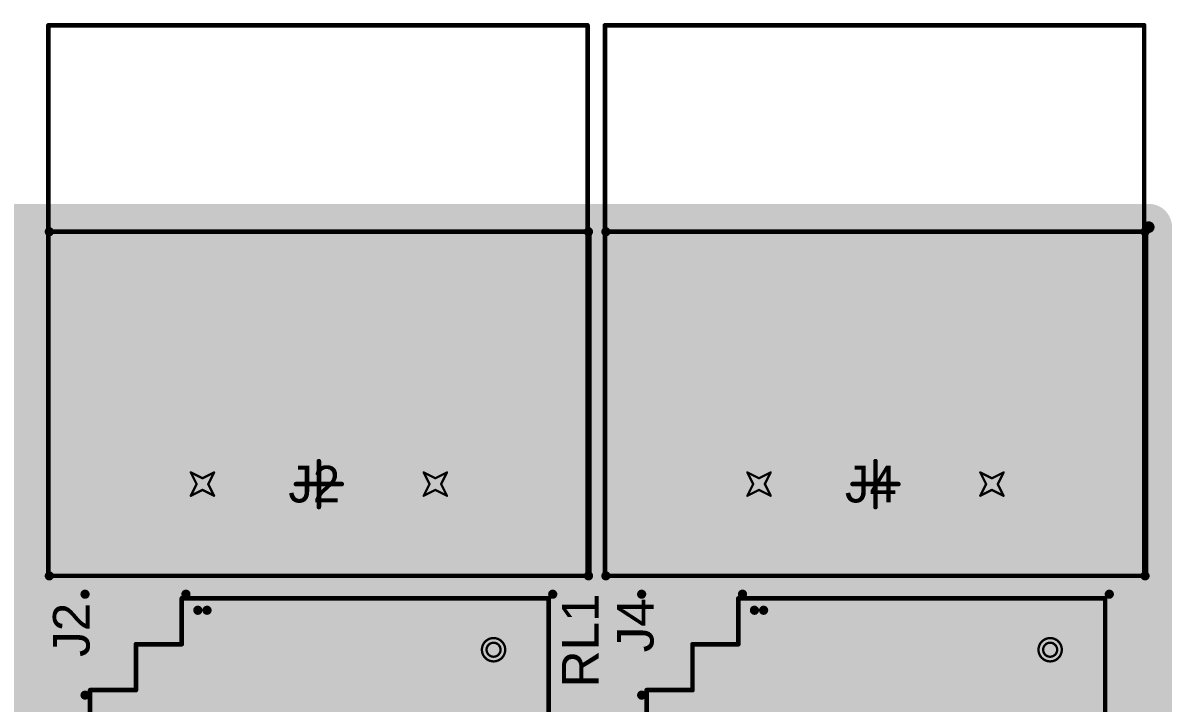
# Model space of a CAD drawing. Header units: millimetres. Extents: x -0.2 to 11.1, y -5.4 to 4.7.
# Drawn here: x 1.73 to 2.717, y 3.198 to 3.781 of the extents above; entities that cross this region are included whole.
import ezdxf

# ---------------------------------------------------------------- set-up
doc = ezdxf.new("R2010")
doc.units = ezdxf.units.MM
doc.header["$MEASUREMENT"] = 0
for name, color, linetype in [('BottomLayer', 5, 'Continuous'), ('BottomSolder', 6, 'Continuous'), ('DrillDrawing', 1, 'Continuous'), ('InternalPlane1', 76, 'Continuous'), ('InternalPlane2', 16, 'Continuous'), ('KeepOutLayer', 6, 'Continuous'), ('Mechanical1', 6, 'Continuous'), ('Mechanical13', 56, 'Continuous'), ('Mechanical3', 76, 'Continuous'), ('Mechanical5', 56, 'Continuous'), ('MultiLayer', 9, 'Continuous'), ('PadHoleLayer', 156, 'Continuous'), ('TopLayer', 1, 'Continuous'), ('TopOverlay', 2, 'Continuous'), ('TopSolder', 216, 'Continuous')]:
    doc.layers.add(name, color=color, linetype=linetype)
doc.styles.add('Arial', font='arial.ttf', dxfattribs={"height": 0.2})

# ---------------------------------------------------------------- blocks, each defined once
blk = doc.blocks.new('ALQ112_17')
at = {"layer": 'BottomLayer'}
h = blk.add_hatch(color=5, dxfattribs=at)
edge = h.paths.add_edge_path()
edge.add_arc((-0.35, 0.15), 0.04134, 0, 360)
h = blk.add_hatch(color=5, dxfattribs=at)
edge = h.paths.add_edge_path()
edge.add_arc((0.25, 0.15), 0.04134, 0, 360)
h = blk.add_hatch(color=5, dxfattribs=at)
edge = h.paths.add_edge_path()
edge.add_arc((-0.35, -0.15), 0.04134, 0, 360)
h = blk.add_hatch(color=5, dxfattribs=at)
edge = h.paths.add_edge_path()
edge.add_arc((0.05, -0.15), 0.04134, 0, 360)
h = blk.add_hatch(color=5, dxfattribs=at)
edge = h.paths.add_edge_path()
edge.add_arc((0.35, -0.15), 0.04134, 0, 360)
at = {"layer": 'BottomSolder'}
h = blk.add_hatch(color=6, dxfattribs=at)
edge = h.paths.add_edge_path()
edge.add_arc((-0.35, 0.15), 0.04331, 0, 360)
h = blk.add_hatch(color=6, dxfattribs=at)
edge = h.paths.add_edge_path()
edge.add_arc((0.25, 0.15), 0.04331, 0, 360)
h = blk.add_hatch(color=6, dxfattribs=at)
edge = h.paths.add_edge_path()
edge.add_arc((-0.35, -0.15), 0.04331, 0, 360)
h = blk.add_hatch(color=6, dxfattribs=at)
edge = h.paths.add_edge_path()
edge.add_arc((0.05, -0.15), 0.04331, 0, 360)
h = blk.add_hatch(color=6, dxfattribs=at)
edge = h.paths.add_edge_path()
edge.add_arc((0.35, -0.15), 0.04331, 0, 360)
at = {"layer": 'InternalPlane1'}
h = blk.add_hatch(color=76, dxfattribs=at)
edge = h.paths.add_edge_path()
edge.add_arc((-0.35, 0.15), 0.05559, 0, 360)
h = blk.add_hatch(color=76, dxfattribs=at)
edge = h.paths.add_edge_path()
edge.add_arc((0.25, 0.15), 0.05559, 0, 360)
h = blk.add_hatch(color=76, dxfattribs=at)
edge = h.paths.add_edge_path()
edge.add_arc((-0.35, -0.15), 0.05559, 0, 360)
h = blk.add_hatch(color=76, dxfattribs=at)
edge = h.paths.add_edge_path()
edge.add_arc((0.05, -0.15), 0.05559, 0, 360)
h = blk.add_hatch(color=76, dxfattribs=at)
edge = h.paths.add_edge_path()
edge.add_arc((0.35, -0.15), 0.05559, 0, 360)
at = {"layer": 'InternalPlane2'}
h = blk.add_hatch(color=16, dxfattribs=at)
edge = h.paths.add_edge_path()
edge.add_arc((-0.35, 0.15), 0.05559, 0, 360)
h = blk.add_hatch(color=16, dxfattribs=at)
edge = h.paths.add_edge_path()
edge.add_arc((0.25, 0.15), 0.05559, 0, 360)
h = blk.add_hatch(color=16, dxfattribs=at)
edge = h.paths.add_edge_path()
edge.add_arc((0.05, -0.15), 0.05559, 0, 360)
h = blk.add_hatch(color=16, dxfattribs=at)
edge = h.paths.add_edge_path()
edge.add_arc((0.35, -0.15), 0.05559, 0, 360)
at = {"layer": 'MultiLayer'}
h = blk.add_hatch(color=9, dxfattribs=at)
edge = h.paths.add_edge_path()
edge.add_arc((-0.35, 0.15), 0.04134, 0, 360)
h = blk.add_hatch(color=9, dxfattribs=at)
edge = h.paths.add_edge_path()
edge.add_arc((0.25, 0.15), 0.04134, 0, 360)
h = blk.add_hatch(color=9, dxfattribs=at)
edge = h.paths.add_edge_path()
edge.add_arc((-0.35, -0.15), 0.04134, 0, 360)
h = blk.add_hatch(color=9, dxfattribs=at)
edge = h.paths.add_edge_path()
edge.add_arc((0.05, -0.15), 0.04134, 0, 360)
h = blk.add_hatch(color=9, dxfattribs=at)
edge = h.paths.add_edge_path()
edge.add_arc((0.35, -0.15), 0.04134, 0, 360)
at = {"layer": 'PadHoleLayer'}
h = blk.add_hatch(color=156, dxfattribs=at)
edge = h.paths.add_edge_path()
edge.add_arc((-0.35, 0.15), 0.02559, 0, 360)
h = blk.add_hatch(color=156, dxfattribs=at)
edge = h.paths.add_edge_path()
edge.add_arc((0.25, 0.15), 0.02559, 0, 360)
h = blk.add_hatch(color=156, dxfattribs=at)
edge = h.paths.add_edge_path()
edge.add_arc((-0.35, -0.15), 0.02559, 0, 360)
h = blk.add_hatch(color=156, dxfattribs=at)
edge = h.paths.add_edge_path()
edge.add_arc((0.05, -0.15), 0.02559, 0, 360)
h = blk.add_hatch(color=156, dxfattribs=at)
edge = h.paths.add_edge_path()
edge.add_arc((0.35, -0.15), 0.02559, 0, 360)
at = {"layer": 'TopLayer'}
h = blk.add_hatch(color=1, dxfattribs=at)
edge = h.paths.add_edge_path()
edge.add_arc((-0.35, 0.15), 0.04134, 0, 360)
h = blk.add_hatch(color=1, dxfattribs=at)
edge = h.paths.add_edge_path()
edge.add_arc((0.25, 0.15), 0.04134, 0, 360)
h = blk.add_hatch(color=1, dxfattribs=at)
edge = h.paths.add_edge_path()
edge.add_arc((-0.35, -0.15), 0.04134, 0, 360)
h = blk.add_hatch(color=1, dxfattribs=at)
edge = h.paths.add_edge_path()
edge.add_arc((0.05, -0.15), 0.04134, 0, 360)
h = blk.add_hatch(color=1, dxfattribs=at)
edge = h.paths.add_edge_path()
edge.add_arc((0.35, -0.15), 0.04134, 0, 360)
at = {"layer": 'TopSolder'}
h = blk.add_hatch(color=216, dxfattribs=at)
edge = h.paths.add_edge_path()
edge.add_arc((-0.35, 0.15), 0.04331, 0, 360)
h = blk.add_hatch(color=216, dxfattribs=at)
edge = h.paths.add_edge_path()
edge.add_arc((0.25, 0.15), 0.04331, 0, 360)
h = blk.add_hatch(color=216, dxfattribs=at)
edge = h.paths.add_edge_path()
edge.add_arc((-0.35, -0.15), 0.04331, 0, 360)
h = blk.add_hatch(color=216, dxfattribs=at)
edge = h.paths.add_edge_path()
edge.add_arc((0.05, -0.15), 0.04331, 0, 360)
h = blk.add_hatch(color=216, dxfattribs=at)
edge = h.paths.add_edge_path()
edge.add_arc((0.35, -0.15), 0.04331, 0, 360)
at = {"layer": 'InternalPlane2', "const_width": 0.01}
for points in [[(-0.3721, -0.11013, -0.258618), (-0.3279, -0.11013)], [(-0.38987, -0.1721, -0.258618), (-0.38987, -0.1279)], [(-0.31013, -0.1279, -0.258618), (-0.31013, -0.1721)], [(-0.3279, -0.18987, -0.258618), (-0.3721, -0.18987)]]:
    blk.add_lwpolyline(points, format="xyb", dxfattribs=at)
at = {"layer": 'InternalPlane2', "const_width": 0.005}
for points in [[(-0.3746, -0.11013, 1), (-0.3696, -0.11013, 1)], [(-0.3304, -0.11013, 1), (-0.3254, -0.11013, 1)], [(-0.39237, -0.1279, 1), (-0.38737, -0.1279, 1)], [(-0.31263, -0.1279, 1), (-0.30763, -0.1279, 1)], [(-0.39237, -0.1721, 1), (-0.38737, -0.1721, 1)], [(-0.31263, -0.1721, 1), (-0.30763, -0.1721, 1)], [(-0.3746, -0.18987, 1), (-0.3696, -0.18987, 1)], [(-0.3304, -0.18987, 1), (-0.3254, -0.18987, 1)]]:
    blk.add_lwpolyline(points, format="xyb", close=True, dxfattribs=at)
at = {"layer": 'Mechanical1', "const_width": 0.00394}
for points in [[(-0.39331, 0.19646), (-0.39331, -0.19724)], [(-0.39331, 0.19646), (0.31535, 0.19646)], [(0.31535, 0.19646), (0.31535, 0.15709)], [(0.31535, 0.15709), (0.35472, 0.15709)], [(0.35472, 0.15709), (0.35472, 0.11772)], [(0.35472, 0.11772), (0.39409, 0.11772)], [(0.39409, 0.11772), (0.39409, -0.19724)], [(-0.39331, -0.19724), (0.39409, -0.19724)]]:
    blk.add_lwpolyline(points, dxfattribs=at)
at = {"layer": 'Mechanical1', "const_width": 0.00197}
for points in [[(-0.39429, 0.19646, 1), (-0.39232, 0.19646, 1)], [(-0.39429, 0.19646, 1), (-0.39232, 0.19646, 1)], [(0.31437, 0.19646, 1), (0.31634, 0.19646, 1)], [(0.31437, 0.19646, 1), (0.31634, 0.19646, 1)], [(0.31437, 0.15709, 1), (0.31634, 0.15709, 1)], [(0.31437, 0.15709, 1), (0.31634, 0.15709, 1)], [(0.35374, 0.15709, 1), (0.35571, 0.15709, 1)], [(0.35374, 0.15709, 1), (0.35571, 0.15709, 1)], [(0.35374, 0.11772, 1), (0.35571, 0.11772, 1)], [(0.35374, 0.11772, 1), (0.35571, 0.11772, 1)], [(0.39311, 0.11772, 1), (0.39508, 0.11772, 1)], [(0.39311, 0.11772, 1), (0.39508, 0.11772, 1)], [(-0.39429, -0.19724, 1), (-0.39232, -0.19724, 1)], [(-0.39429, -0.19724, 1), (-0.39232, -0.19724, 1)], [(0.39311, -0.19724, 1), (0.39508, -0.19724, 1)], [(0.39311, -0.19724, 1), (0.39508, -0.19724, 1)]]:
    blk.add_lwpolyline(points, format="xyb", close=True, dxfattribs=at)
at = {"layer": 'Mechanical3', "const_width": 0.00787}
for points in [[(-0.39764, 0.20079), (0.39764, 0.20079)], [(-0.39764, 0.20079), (-0.39764, -0.20079)], [(0.39764, 0.20079), (0.39764, -0.20079)], [(0, 0.01969), (0, -0.01969)], [(-0.01969, 0), (0.01969, 0)], [(-0.39764, -0.20079), (-0.28346, -0.20079)], [(-0.28346, -0.20079), (0.39764, -0.20079)]]:
    blk.add_lwpolyline(points, dxfattribs=at)
at = {"layer": 'Mechanical3', "const_width": 0.00394}
for points in [[(-0.39961, 0.20079, 1), (-0.39567, 0.20079, 1)], [(-0.39961, 0.20079, 1), (-0.39567, 0.20079, 1)], [(0.39567, 0.20079, 1), (0.39961, 0.20079, 1)], [(0.39567, 0.20079, 1), (0.39961, 0.20079, 1)], [(-0.00197, 0.01969, 1), (0.00197, 0.01969, 1)], [(-0.02165, 0, 1), (-0.01772, 0, 1)], [(0.01772, 0, 1), (0.02165, 0, 1)], [(-0.00197, -0.01969, 1), (0.00197, -0.01969, 1)], [(-0.39961, -0.20079, 1), (-0.39567, -0.20079, 1)], [(-0.39961, -0.20079, 1), (-0.39567, -0.20079, 1)], [(-0.28543, -0.20079, 1), (-0.2815, -0.20079, 1)], [(-0.28543, -0.20079, 1), (-0.2815, -0.20079, 1)], [(0.39567, -0.20079, 1), (0.39961, -0.20079, 1)], [(0.39567, -0.20079, 1), (0.39961, -0.20079, 1)]]:
    blk.add_lwpolyline(points, format="xyb", close=True, dxfattribs=at)
at = {"layer": 'Mechanical5', "const_width": 0.00787}
for points in [[(-0.39764, 0.20079), (0.39764, 0.20079)], [(-0.39764, 0.20079), (-0.39764, -0.20079)], [(0.39764, 0.20079), (0.39764, -0.20079)], [(-0.39764, -0.20079), (-0.28346, -0.20079)], [(-0.28346, -0.20079), (0.39764, -0.20079)]]:
    blk.add_lwpolyline(points, dxfattribs=at)
at = {"layer": 'Mechanical5', "const_width": 0.00394}
for points in [[(-0.39961, 0.20079, 1), (-0.39567, 0.20079, 1)], [(-0.39961, 0.20079, 1), (-0.39567, 0.20079, 1)], [(0.39567, 0.20079, 1), (0.39961, 0.20079, 1)], [(0.39567, 0.20079, 1), (0.39961, 0.20079, 1)], [(-0.39961, -0.20079, 1), (-0.39567, -0.20079, 1)], [(-0.39961, -0.20079, 1), (-0.39567, -0.20079, 1)], [(-0.28543, -0.20079, 1), (-0.2815, -0.20079, 1)], [(-0.28543, -0.20079, 1), (-0.2815, -0.20079, 1)], [(0.39567, -0.20079, 1), (0.39961, -0.20079, 1)], [(0.39567, -0.20079, 1), (0.39961, -0.20079, 1)]]:
    blk.add_lwpolyline(points, format="xyb", close=True, dxfattribs=at)
at = {"layer": 'TopOverlay', "const_width": 0.00787}
for points in [[(-0.39764, 0.20079), (0.31102, 0.20079)], [(-0.39764, 0.20079), (-0.39764, -0.20079)], [(0.31102, 0.20079), (0.39764, 0.11417)], [(0.39764, 0.11417), (0.39764, -0.20079)], [(-0.39764, -0.20079), (-0.28346, -0.20079)], [(-0.28346, -0.20079), (0.39764, -0.20079)]]:
    blk.add_lwpolyline(points, dxfattribs=at)
at = {"layer": 'TopOverlay', "const_width": 0.00394}
for points in [[(-0.39961, 0.20079, 1), (-0.39567, 0.20079, 1)], [(-0.39961, 0.20079, 1), (-0.39567, 0.20079, 1)], [(0.30906, 0.20079, 1), (0.31299, 0.20079, 1)], [(0.30906, 0.20079, 1), (0.31299, 0.20079, 1)], [(0.39567, 0.11417, 1), (0.39961, 0.11417, 1)], [(0.39567, 0.11417, 1), (0.39961, 0.11417, 1)], [(-0.39961, -0.20079, 1), (-0.39567, -0.20079, 1)], [(-0.39961, -0.20079, 1), (-0.39567, -0.20079, 1)], [(-0.28543, -0.20079, 1), (-0.2815, -0.20079, 1)], [(-0.28543, -0.20079, 1), (-0.2815, -0.20079, 1)], [(0.39567, -0.20079, 1), (0.39961, -0.20079, 1)], [(0.39567, -0.20079, 1), (0.39961, -0.20079, 1)]]:
    blk.add_lwpolyline(points, format="xyb", close=True, dxfattribs=at)
at = {"layer": 'Mechanical5'}
blk.add_text('RL2', height=0.06, dxfattribs=at).set_placement((-0.07997, -0.02999))
blk = doc.blocks.new('ALQ112_18')
at = {"layer": 'BottomLayer'}
h = blk.add_hatch(color=5, dxfattribs=at)
edge = h.paths.add_edge_path()
edge.add_arc((-0.35, 0.15), 0.04134, 0, 360)
h = blk.add_hatch(color=5, dxfattribs=at)
edge = h.paths.add_edge_path()
edge.add_arc((0.25, 0.15), 0.04134, 0, 360)
h = blk.add_hatch(color=5, dxfattribs=at)
edge = h.paths.add_edge_path()
edge.add_arc((-0.35, -0.15), 0.04134, 0, 360)
h = blk.add_hatch(color=5, dxfattribs=at)
edge = h.paths.add_edge_path()
edge.add_arc((0.05, -0.15), 0.04134, 0, 360)
h = blk.add_hatch(color=5, dxfattribs=at)
edge = h.paths.add_edge_path()
edge.add_arc((0.35, -0.15), 0.04134, 0, 360)
at = {"layer": 'BottomSolder'}
h = blk.add_hatch(color=6, dxfattribs=at)
edge = h.paths.add_edge_path()
edge.add_arc((-0.35, 0.15), 0.04331, 0, 360)
h = blk.add_hatch(color=6, dxfattribs=at)
edge = h.paths.add_edge_path()
edge.add_arc((0.25, 0.15), 0.04331, 0, 360)
h = blk.add_hatch(color=6, dxfattribs=at)
edge = h.paths.add_edge_path()
edge.add_arc((-0.35, -0.15), 0.04331, 0, 360)
h = blk.add_hatch(color=6, dxfattribs=at)
edge = h.paths.add_edge_path()
edge.add_arc((0.05, -0.15), 0.04331, 0, 360)
h = blk.add_hatch(color=6, dxfattribs=at)
edge = h.paths.add_edge_path()
edge.add_arc((0.35, -0.15), 0.04331, 0, 360)
at = {"layer": 'InternalPlane1'}
h = blk.add_hatch(color=76, dxfattribs=at)
edge = h.paths.add_edge_path()
edge.add_arc((-0.35, 0.15), 0.05559, 0, 360)
h = blk.add_hatch(color=76, dxfattribs=at)
edge = h.paths.add_edge_path()
edge.add_arc((0.25, 0.15), 0.05559, 0, 360)
h = blk.add_hatch(color=76, dxfattribs=at)
edge = h.paths.add_edge_path()
edge.add_arc((-0.35, -0.15), 0.05559, 0, 360)
h = blk.add_hatch(color=76, dxfattribs=at)
edge = h.paths.add_edge_path()
edge.add_arc((0.05, -0.15), 0.05559, 0, 360)
h = blk.add_hatch(color=76, dxfattribs=at)
edge = h.paths.add_edge_path()
edge.add_arc((0.35, -0.15), 0.05559, 0, 360)
at = {"layer": 'InternalPlane2'}
h = blk.add_hatch(color=16, dxfattribs=at)
edge = h.paths.add_edge_path()
edge.add_arc((0.25, 0.15), 0.05559, 0, 360)
h = blk.add_hatch(color=16, dxfattribs=at)
edge = h.paths.add_edge_path()
edge.add_arc((-0.35, -0.15), 0.05559, 0, 360)
h = blk.add_hatch(color=16, dxfattribs=at)
edge = h.paths.add_edge_path()
edge.add_arc((0.05, -0.15), 0.05559, 0, 360)
h = blk.add_hatch(color=16, dxfattribs=at)
edge = h.paths.add_edge_path()
edge.add_arc((0.35, -0.15), 0.05559, 0, 360)
at = {"layer": 'MultiLayer'}
h = blk.add_hatch(color=9, dxfattribs=at)
edge = h.paths.add_edge_path()
edge.add_arc((-0.35, 0.15), 0.04134, 0, 360)
h = blk.add_hatch(color=9, dxfattribs=at)
edge = h.paths.add_edge_path()
edge.add_arc((0.25, 0.15), 0.04134, 0, 360)
h = blk.add_hatch(color=9, dxfattribs=at)
edge = h.paths.add_edge_path()
edge.add_arc((-0.35, -0.15), 0.04134, 0, 360)
h = blk.add_hatch(color=9, dxfattribs=at)
edge = h.paths.add_edge_path()
edge.add_arc((0.05, -0.15), 0.04134, 0, 360)
h = blk.add_hatch(color=9, dxfattribs=at)
edge = h.paths.add_edge_path()
edge.add_arc((0.35, -0.15), 0.04134, 0, 360)
at = {"layer": 'PadHoleLayer'}
h = blk.add_hatch(color=156, dxfattribs=at)
edge = h.paths.add_edge_path()
edge.add_arc((-0.35, 0.15), 0.02559, 0, 360)
h = blk.add_hatch(color=156, dxfattribs=at)
edge = h.paths.add_edge_path()
edge.add_arc((0.25, 0.15), 0.02559, 0, 360)
h = blk.add_hatch(color=156, dxfattribs=at)
edge = h.paths.add_edge_path()
edge.add_arc((-0.35, -0.15), 0.02559, 0, 360)
h = blk.add_hatch(color=156, dxfattribs=at)
edge = h.paths.add_edge_path()
edge.add_arc((0.05, -0.15), 0.02559, 0, 360)
h = blk.add_hatch(color=156, dxfattribs=at)
edge = h.paths.add_edge_path()
edge.add_arc((0.35, -0.15), 0.02559, 0, 360)
at = {"layer": 'TopLayer'}
h = blk.add_hatch(color=1, dxfattribs=at)
edge = h.paths.add_edge_path()
edge.add_arc((-0.35, 0.15), 0.04134, 0, 360)
h = blk.add_hatch(color=1, dxfattribs=at)
edge = h.paths.add_edge_path()
edge.add_arc((0.25, 0.15), 0.04134, 0, 360)
h = blk.add_hatch(color=1, dxfattribs=at)
edge = h.paths.add_edge_path()
edge.add_arc((-0.35, -0.15), 0.04134, 0, 360)
h = blk.add_hatch(color=1, dxfattribs=at)
edge = h.paths.add_edge_path()
edge.add_arc((0.05, -0.15), 0.04134, 0, 360)
h = blk.add_hatch(color=1, dxfattribs=at)
edge = h.paths.add_edge_path()
edge.add_arc((0.35, -0.15), 0.04134, 0, 360)
at = {"layer": 'TopSolder'}
h = blk.add_hatch(color=216, dxfattribs=at)
edge = h.paths.add_edge_path()
edge.add_arc((-0.35, 0.15), 0.04331, 0, 360)
h = blk.add_hatch(color=216, dxfattribs=at)
edge = h.paths.add_edge_path()
edge.add_arc((0.25, 0.15), 0.04331, 0, 360)
h = blk.add_hatch(color=216, dxfattribs=at)
edge = h.paths.add_edge_path()
edge.add_arc((-0.35, -0.15), 0.04331, 0, 360)
h = blk.add_hatch(color=216, dxfattribs=at)
edge = h.paths.add_edge_path()
edge.add_arc((0.05, -0.15), 0.04331, 0, 360)
h = blk.add_hatch(color=216, dxfattribs=at)
edge = h.paths.add_edge_path()
edge.add_arc((0.35, -0.15), 0.04331, 0, 360)
at = {"layer": 'InternalPlane2', "const_width": 0.01}
for points in [[(-0.3721, 0.18987, -0.258618), (-0.3279, 0.18987)], [(-0.38987, 0.1279, -0.258618), (-0.38987, 0.1721)], [(-0.31013, 0.1721, -0.258618), (-0.31013, 0.1279)], [(-0.3279, 0.11013, -0.258618), (-0.3721, 0.11013)]]:
    blk.add_lwpolyline(points, format="xyb", dxfattribs=at)
at = {"layer": 'InternalPlane2', "const_width": 0.005}
for points in [[(-0.3746, 0.18987, 1), (-0.3696, 0.18987, 1)], [(-0.3304, 0.18987, 1), (-0.3254, 0.18987, 1)], [(-0.39237, 0.1721, 1), (-0.38737, 0.1721, 1)], [(-0.31263, 0.1721, 1), (-0.30763, 0.1721, 1)], [(-0.39237, 0.1279, 1), (-0.38737, 0.1279, 1)], [(-0.31263, 0.1279, 1), (-0.30763, 0.1279, 1)], [(-0.3746, 0.11013, 1), (-0.3696, 0.11013, 1)], [(-0.3304, 0.11013, 1), (-0.3254, 0.11013, 1)]]:
    blk.add_lwpolyline(points, format="xyb", close=True, dxfattribs=at)
at = {"layer": 'Mechanical1', "const_width": 0.00394}
for points in [[(-0.39331, 0.19646), (-0.39331, -0.19724)], [(-0.39331, 0.19646), (0.31535, 0.19646)], [(0.31535, 0.19646), (0.31535, 0.15709)], [(0.31535, 0.15709), (0.35472, 0.15709)], [(0.35472, 0.15709), (0.35472, 0.11772)], [(0.35472, 0.11772), (0.39409, 0.11772)], [(0.39409, 0.11772), (0.39409, -0.19724)], [(-0.39331, -0.19724), (0.39409, -0.19724)]]:
    blk.add_lwpolyline(points, dxfattribs=at)
at = {"layer": 'Mechanical1', "const_width": 0.00197}
for points in [[(-0.39429, 0.19646, 1), (-0.39232, 0.19646, 1)], [(-0.39429, 0.19646, 1), (-0.39232, 0.19646, 1)], [(0.31437, 0.19646, 1), (0.31634, 0.19646, 1)], [(0.31437, 0.19646, 1), (0.31634, 0.19646, 1)], [(0.31437, 0.15709, 1), (0.31634, 0.15709, 1)], [(0.31437, 0.15709, 1), (0.31634, 0.15709, 1)], [(0.35374, 0.15709, 1), (0.35571, 0.15709, 1)], [(0.35374, 0.15709, 1), (0.35571, 0.15709, 1)], [(0.35374, 0.11772, 1), (0.35571, 0.11772, 1)], [(0.35374, 0.11772, 1), (0.35571, 0.11772, 1)], [(0.39311, 0.11772, 1), (0.39508, 0.11772, 1)], [(0.39311, 0.11772, 1), (0.39508, 0.11772, 1)], [(-0.39429, -0.19724, 1), (-0.39232, -0.19724, 1)], [(-0.39429, -0.19724, 1), (-0.39232, -0.19724, 1)], [(0.39311, -0.19724, 1), (0.39508, -0.19724, 1)], [(0.39311, -0.19724, 1), (0.39508, -0.19724, 1)]]:
    blk.add_lwpolyline(points, format="xyb", close=True, dxfattribs=at)
at = {"layer": 'Mechanical3', "const_width": 0.00787}
for points in [[(-0.39764, 0.20079), (0.39764, 0.20079)], [(-0.39764, 0.20079), (-0.39764, -0.20079)], [(0.39764, 0.20079), (0.39764, -0.20079)], [(0, 0.01969), (0, -0.01969)], [(-0.01969, 0), (0.01969, 0)], [(-0.39764, -0.20079), (-0.28346, -0.20079)], [(-0.28346, -0.20079), (0.39764, -0.20079)]]:
    blk.add_lwpolyline(points, dxfattribs=at)
at = {"layer": 'Mechanical3', "const_width": 0.00394}
for points in [[(-0.39961, 0.20079, 1), (-0.39567, 0.20079, 1)], [(-0.39961, 0.20079, 1), (-0.39567, 0.20079, 1)], [(0.39567, 0.20079, 1), (0.39961, 0.20079, 1)], [(0.39567, 0.20079, 1), (0.39961, 0.20079, 1)], [(-0.00197, 0.01969, 1), (0.00197, 0.01969, 1)], [(-0.02165, 0, 1), (-0.01772, 0, 1)], [(0.01772, 0, 1), (0.02165, 0, 1)], [(-0.00197, -0.01969, 1), (0.00197, -0.01969, 1)], [(-0.39961, -0.20079, 1), (-0.39567, -0.20079, 1)], [(-0.39961, -0.20079, 1), (-0.39567, -0.20079, 1)], [(-0.28543, -0.20079, 1), (-0.2815, -0.20079, 1)], [(-0.28543, -0.20079, 1), (-0.2815, -0.20079, 1)], [(0.39567, -0.20079, 1), (0.39961, -0.20079, 1)], [(0.39567, -0.20079, 1), (0.39961, -0.20079, 1)]]:
    blk.add_lwpolyline(points, format="xyb", close=True, dxfattribs=at)
at = {"layer": 'Mechanical5', "const_width": 0.00787}
for points in [[(-0.39764, 0.20079), (0.39764, 0.20079)], [(-0.39764, 0.20079), (-0.39764, -0.20079)], [(0.39764, 0.20079), (0.39764, -0.20079)], [(-0.39764, -0.20079), (-0.28346, -0.20079)], [(-0.28346, -0.20079), (0.39764, -0.20079)]]:
    blk.add_lwpolyline(points, dxfattribs=at)
at = {"layer": 'Mechanical5', "const_width": 0.00394}
for points in [[(-0.39961, 0.20079, 1), (-0.39567, 0.20079, 1)], [(-0.39961, 0.20079, 1), (-0.39567, 0.20079, 1)], [(0.39567, 0.20079, 1), (0.39961, 0.20079, 1)], [(0.39567, 0.20079, 1), (0.39961, 0.20079, 1)], [(-0.39961, -0.20079, 1), (-0.39567, -0.20079, 1)], [(-0.39961, -0.20079, 1), (-0.39567, -0.20079, 1)], [(-0.28543, -0.20079, 1), (-0.2815, -0.20079, 1)], [(-0.28543, -0.20079, 1), (-0.2815, -0.20079, 1)], [(0.39567, -0.20079, 1), (0.39961, -0.20079, 1)], [(0.39567, -0.20079, 1), (0.39961, -0.20079, 1)]]:
    blk.add_lwpolyline(points, format="xyb", close=True, dxfattribs=at)
at = {"layer": 'TopOverlay', "const_width": 0.00787}
for points in [[(-0.39764, 0.20079), (0.31102, 0.20079)], [(-0.39764, 0.20079), (-0.39764, -0.20079)], [(0.31102, 0.20079), (0.39764, 0.11417)], [(0.39764, 0.11417), (0.39764, -0.20079)], [(-0.39764, -0.20079), (-0.28346, -0.20079)], [(-0.28346, -0.20079), (0.39764, -0.20079)]]:
    blk.add_lwpolyline(points, dxfattribs=at)
at = {"layer": 'TopOverlay', "const_width": 0.00394}
for points in [[(-0.39961, 0.20079, 1), (-0.39567, 0.20079, 1)], [(-0.39961, 0.20079, 1), (-0.39567, 0.20079, 1)], [(0.30906, 0.20079, 1), (0.31299, 0.20079, 1)], [(0.30906, 0.20079, 1), (0.31299, 0.20079, 1)], [(0.39567, 0.11417, 1), (0.39961, 0.11417, 1)], [(0.39567, 0.11417, 1), (0.39961, 0.11417, 1)], [(-0.39961, -0.20079, 1), (-0.39567, -0.20079, 1)], [(-0.39961, -0.20079, 1), (-0.39567, -0.20079, 1)], [(-0.28543, -0.20079, 1), (-0.2815, -0.20079, 1)], [(-0.28543, -0.20079, 1), (-0.2815, -0.20079, 1)], [(0.39567, -0.20079, 1), (0.39961, -0.20079, 1)], [(0.39567, -0.20079, 1), (0.39961, -0.20079, 1)]]:
    blk.add_lwpolyline(points, format="xyb", close=True, dxfattribs=at)
at = {"layer": 'Mechanical5'}
blk.add_text('RL1', height=0.06, dxfattribs=at).set_placement((-0.06998, -0.02999))
blk = doc.blocks.new('TBP01R1_508_02BE_68')
at = {"layer": 'BottomLayer'}
blk.add_hatch(color=5, dxfattribs=at).paths.add_polyline_path([(-0.1502, 0.0502), (-0.0498, 0.0502), (-0.0498, -0.0502), (-0.1502, -0.0502)])
h = blk.add_hatch(color=5, dxfattribs=at)
edge = h.paths.add_edge_path()
edge.add_arc((0.1, 0), 0.0502, 0, 360)
at = {"layer": 'BottomSolder'}
blk.add_hatch(color=6, dxfattribs=at).paths.add_polyline_path([(-0.1542, 0.0542), (-0.0458, 0.0542), (-0.0458, -0.0542), (-0.1542, -0.0542)])
h = blk.add_hatch(color=6, dxfattribs=at)
edge = h.paths.add_edge_path()
edge.add_arc((0.1, 0), 0.0542, 0, 360)
at = {"layer": 'InternalPlane1'}
h = blk.add_hatch(color=76, dxfattribs=at)
edge = h.paths.add_edge_path()
edge.add_arc((-0.1, 0), 0.06346, 0, 360)
h = blk.add_hatch(color=76, dxfattribs=at)
edge = h.paths.add_edge_path()
edge.add_arc((0.1, 0), 0.06346, 0, 360)
at = {"layer": 'InternalPlane2'}
h = blk.add_hatch(color=16, dxfattribs=at)
edge = h.paths.add_edge_path()
edge.add_arc((-0.1, 0), 0.06346, 0, 360)
h = blk.add_hatch(color=16, dxfattribs=at)
edge = h.paths.add_edge_path()
edge.add_arc((0.1, 0), 0.06346, 0, 360)
at = {"layer": 'MultiLayer'}
blk.add_hatch(color=9, dxfattribs=at).paths.add_polyline_path([(-0.1502, 0.0502), (-0.0498, 0.0502), (-0.0498, -0.0502), (-0.1502, -0.0502)])
h = blk.add_hatch(color=9, dxfattribs=at)
edge = h.paths.add_edge_path()
edge.add_arc((0.1, 0), 0.0502, 0, 360)
at = {"layer": 'PadHoleLayer'}
h = blk.add_hatch(color=156, dxfattribs=at)
edge = h.paths.add_edge_path()
edge.add_arc((-0.1, 0), 0.03346, 0, 360)
h = blk.add_hatch(color=156, dxfattribs=at)
edge = h.paths.add_edge_path()
edge.add_arc((0.1, 0), 0.03346, 0, 360)
at = {"layer": 'TopLayer'}
blk.add_hatch(color=1, dxfattribs=at).paths.add_polyline_path([(-0.1502, 0.0502), (-0.0498, 0.0502), (-0.0498, -0.0502), (-0.1502, -0.0502)])
h = blk.add_hatch(color=1, dxfattribs=at)
edge = h.paths.add_edge_path()
edge.add_arc((0.1, 0), 0.0502, 0, 360)
at = {"layer": 'TopSolder'}
blk.add_hatch(color=216, dxfattribs=at).paths.add_polyline_path([(-0.1542, 0.0542), (-0.0458, 0.0542), (-0.0458, -0.0542), (-0.1542, -0.0542)])
h = blk.add_hatch(color=216, dxfattribs=at)
edge = h.paths.add_edge_path()
edge.add_arc((0.1, 0), 0.0542, 0, 360)
at = {"layer": 'Mechanical1', "const_width": 0.00394}
for points in [[(-0.23228, 0.3937), (0.23071, 0.3937)], [(-0.23228, -0.07874), (-0.23228, 0.3937)], [(0.23071, -0.07874), (0.23071, 0.3937)], [(-0.23228, -0.07874), (0.23071, -0.07874)]]:
    blk.add_lwpolyline(points, dxfattribs=at)
at = {"layer": 'Mechanical1', "const_width": 0.00197}
for points in [[(-0.23327, 0.3937, 1), (-0.2313, 0.3937, 1)], [(-0.23327, 0.3937, 1), (-0.2313, 0.3937, 1)], [(0.22972, 0.3937, 1), (0.23169, 0.3937, 1)], [(0.22972, 0.3937, 1), (0.23169, 0.3937, 1)], [(-0.23327, -0.07874, 1), (-0.2313, -0.07874, 1)], [(-0.23327, -0.07874, 1), (-0.2313, -0.07874, 1)], [(0.22972, -0.07874, 1), (0.23169, -0.07874, 1)], [(0.22972, -0.07874, 1), (0.23169, -0.07874, 1)]]:
    blk.add_lwpolyline(points, format="xyb", close=True, dxfattribs=at)
at = {"layer": 'Mechanical13'}
for points, const_width in [([(-0.09606, -0.10827, 1), (-0.10394, -0.10827, 1)], 0.00787), ([(-0.10591, -0.10827, 1), (-0.10197, -0.10827, 1)], 0.00394), ([(-0.09803, -0.10827, 1), (-0.09409, -0.10827, 1)], 0.00394)]:
    blk.add_lwpolyline(points, format="xyb", close=True, dxfattribs=dict(at, const_width=const_width))
at = {"layer": 'Mechanical3', "const_width": 0.00394}
for points in [[(-0.23228, 0.21654), (0.23228, 0.21654)], [(-0.23228, -0.07874), (-0.23228, 0.21654)], [(0.23228, -0.07874), (0.23228, 0.21654)], [(0, -0.01969), (0, 0.01969)], [(-0.01969, 0), (0.01969, 0)], [(-0.23228, -0.07874), (0.23228, -0.07874)]]:
    blk.add_lwpolyline(points, dxfattribs=at)
at = {"layer": 'Mechanical3', "const_width": 0.00197}
for points in [[(-0.23327, 0.21654, 1), (-0.2313, 0.21654, 1)], [(-0.23327, 0.21654, 1), (-0.2313, 0.21654, 1)], [(0.2313, 0.21654, 1), (0.23327, 0.21654, 1)], [(0.2313, 0.21654, 1), (0.23327, 0.21654, 1)], [(-0.00098, 0.01969, 1), (0.00098, 0.01969, 1)], [(-0.02067, 0, 1), (-0.0187, 0, 1)], [(0.0187, 0, 1), (0.02067, 0, 1)], [(-0.00098, -0.01969, 1), (0.00098, -0.01969, 1)], [(-0.23327, -0.07874, 1), (-0.2313, -0.07874, 1)], [(-0.23327, -0.07874, 1), (-0.2313, -0.07874, 1)], [(0.2313, -0.07874, 1), (0.23327, -0.07874, 1)], [(0.2313, -0.07874, 1), (0.23327, -0.07874, 1)]]:
    blk.add_lwpolyline(points, format="xyb", close=True, dxfattribs=at)
at = {"layer": 'Mechanical5', "const_width": 0.00394}
for points in [[(-0.23228, 0.21654), (0.23228, 0.21654)], [(-0.23228, -0.07874), (-0.23228, 0.21654)], [(0.23228, -0.07874), (0.23228, 0.21654)], [(-0.23228, -0.07874), (0.23228, -0.07874)]]:
    blk.add_lwpolyline(points, dxfattribs=at)
at = {"layer": 'Mechanical5', "const_width": 0.00197}
for points in [[(-0.23327, 0.21654, 1), (-0.2313, 0.21654, 1)], [(-0.23327, 0.21654, 1), (-0.2313, 0.21654, 1)], [(0.2313, 0.21654, 1), (0.23327, 0.21654, 1)], [(0.2313, 0.21654, 1), (0.23327, 0.21654, 1)], [(-0.23327, -0.07874, 1), (-0.2313, -0.07874, 1)], [(-0.23327, -0.07874, 1), (-0.2313, -0.07874, 1)], [(0.2313, -0.07874, 1), (0.23327, -0.07874, 1)], [(0.2313, -0.07874, 1), (0.23327, -0.07874, 1)]]:
    blk.add_lwpolyline(points, format="xyb", close=True, dxfattribs=at)
at = {"layer": 'TopOverlay', "const_width": 0.00787}
for points in [[(-0.2315, -0.07874), (-0.2315, 0.21654)], [(-0.2315, 0.21654), (0.2315, 0.21654)], [(0.2315, -0.07874), (0.2315, 0.21654)], [(-0.2315, -0.07874), (0.2315, -0.07874)]]:
    blk.add_lwpolyline(points, dxfattribs=at)
at = {"layer": 'TopOverlay'}
for points, const_width in [([(-0.23346, 0.21654, 1), (-0.22953, 0.21654, 1)], 0.00394), ([(-0.23346, 0.21654, 1), (-0.22953, 0.21654, 1)], 0.00394), ([(0.22953, 0.21654, 1), (0.23346, 0.21654, 1)], 0.00394), ([(0.22953, 0.21654, 1), (0.23346, 0.21654, 1)], 0.00394), ([(-0.23346, -0.07874, 1), (-0.22953, -0.07874, 1)], 0.00394), ([(-0.23346, -0.07874, 1), (-0.22953, -0.07874, 1)], 0.00394), ([(0.22953, -0.07874, 1), (0.23346, -0.07874, 1)], 0.00394), ([(0.22953, -0.07874, 1), (0.23346, -0.07874, 1)], 0.00394), ([(-0.09606, -0.10827, 1), (-0.10394, -0.10827, 1)], 0.00787), ([(-0.10591, -0.10827, 1), (-0.10197, -0.10827, 1)], 0.00394), ([(-0.09803, -0.10827, 1), (-0.09409, -0.10827, 1)], 0.00394)]:
    blk.add_lwpolyline(points, format="xyb", close=True, dxfattribs=dict(at, const_width=const_width))
at = {"layer": 'Mechanical5'}
blk.add_text('J4', height=0.031496, dxfattribs=at).set_placement((-0.02624, -0.01574))
blk = doc.blocks.new('TBP01R1_508_02BE_70')
at = {"layer": 'BottomLayer'}
blk.add_hatch(color=5, dxfattribs=at).paths.add_polyline_path([(-0.1502, 0.0502), (-0.0498, 0.0502), (-0.0498, -0.0502), (-0.1502, -0.0502)])
h = blk.add_hatch(color=5, dxfattribs=at)
edge = h.paths.add_edge_path()
edge.add_arc((0.1, 0), 0.0502, 0, 360)
at = {"layer": 'BottomSolder'}
blk.add_hatch(color=6, dxfattribs=at).paths.add_polyline_path([(-0.1542, 0.0542), (-0.0458, 0.0542), (-0.0458, -0.0542), (-0.1542, -0.0542)])
h = blk.add_hatch(color=6, dxfattribs=at)
edge = h.paths.add_edge_path()
edge.add_arc((0.1, 0), 0.0542, 0, 360)
at = {"layer": 'InternalPlane1'}
h = blk.add_hatch(color=76, dxfattribs=at)
edge = h.paths.add_edge_path()
edge.add_arc((-0.1, 0), 0.06346, 0, 360)
h = blk.add_hatch(color=76, dxfattribs=at)
edge = h.paths.add_edge_path()
edge.add_arc((0.1, 0), 0.06346, 0, 360)
at = {"layer": 'InternalPlane2'}
h = blk.add_hatch(color=16, dxfattribs=at)
edge = h.paths.add_edge_path()
edge.add_arc((-0.1, 0), 0.06346, 0, 360)
h = blk.add_hatch(color=16, dxfattribs=at)
edge = h.paths.add_edge_path()
edge.add_arc((0.1, 0), 0.06346, 0, 360)
at = {"layer": 'MultiLayer'}
blk.add_hatch(color=9, dxfattribs=at).paths.add_polyline_path([(-0.1502, 0.0502), (-0.0498, 0.0502), (-0.0498, -0.0502), (-0.1502, -0.0502)])
h = blk.add_hatch(color=9, dxfattribs=at)
edge = h.paths.add_edge_path()
edge.add_arc((0.1, 0), 0.0502, 0, 360)
at = {"layer": 'PadHoleLayer'}
h = blk.add_hatch(color=156, dxfattribs=at)
edge = h.paths.add_edge_path()
edge.add_arc((-0.1, 0), 0.03346, 0, 360)
h = blk.add_hatch(color=156, dxfattribs=at)
edge = h.paths.add_edge_path()
edge.add_arc((0.1, 0), 0.03346, 0, 360)
at = {"layer": 'TopLayer'}
blk.add_hatch(color=1, dxfattribs=at).paths.add_polyline_path([(-0.1502, 0.0502), (-0.0498, 0.0502), (-0.0498, -0.0502), (-0.1502, -0.0502)])
h = blk.add_hatch(color=1, dxfattribs=at)
edge = h.paths.add_edge_path()
edge.add_arc((0.1, 0), 0.0502, 0, 360)
at = {"layer": 'TopSolder'}
blk.add_hatch(color=216, dxfattribs=at).paths.add_polyline_path([(-0.1542, 0.0542), (-0.0458, 0.0542), (-0.0458, -0.0542), (-0.1542, -0.0542)])
h = blk.add_hatch(color=216, dxfattribs=at)
edge = h.paths.add_edge_path()
edge.add_arc((0.1, 0), 0.0542, 0, 360)
at = {"layer": 'Mechanical1', "const_width": 0.00394}
for points in [[(-0.23228, 0.3937), (0.23071, 0.3937)], [(-0.23228, -0.07874), (-0.23228, 0.3937)], [(0.23071, -0.07874), (0.23071, 0.3937)], [(-0.23228, -0.07874), (0.23071, -0.07874)]]:
    blk.add_lwpolyline(points, dxfattribs=at)
at = {"layer": 'Mechanical1', "const_width": 0.00197}
for points in [[(-0.23327, 0.3937, 1), (-0.2313, 0.3937, 1)], [(-0.23327, 0.3937, 1), (-0.2313, 0.3937, 1)], [(0.22972, 0.3937, 1), (0.23169, 0.3937, 1)], [(0.22972, 0.3937, 1), (0.23169, 0.3937, 1)], [(-0.23327, -0.07874, 1), (-0.2313, -0.07874, 1)], [(-0.23327, -0.07874, 1), (-0.2313, -0.07874, 1)], [(0.22972, -0.07874, 1), (0.23169, -0.07874, 1)], [(0.22972, -0.07874, 1), (0.23169, -0.07874, 1)]]:
    blk.add_lwpolyline(points, format="xyb", close=True, dxfattribs=at)
at = {"layer": 'Mechanical13'}
for points, const_width in [([(-0.09606, -0.10827, 1), (-0.10394, -0.10827, 1)], 0.00787), ([(-0.10591, -0.10827, 1), (-0.10197, -0.10827, 1)], 0.00394), ([(-0.09803, -0.10827, 1), (-0.09409, -0.10827, 1)], 0.00394)]:
    blk.add_lwpolyline(points, format="xyb", close=True, dxfattribs=dict(at, const_width=const_width))
at = {"layer": 'Mechanical3', "const_width": 0.00394}
for points in [[(-0.23228, 0.21654), (0.23228, 0.21654)], [(-0.23228, -0.07874), (-0.23228, 0.21654)], [(0.23228, -0.07874), (0.23228, 0.21654)], [(0, -0.01969), (0, 0.01969)], [(-0.01969, 0), (0.01969, 0)], [(-0.23228, -0.07874), (0.23228, -0.07874)]]:
    blk.add_lwpolyline(points, dxfattribs=at)
at = {"layer": 'Mechanical3', "const_width": 0.00197}
for points in [[(-0.23327, 0.21654, 1), (-0.2313, 0.21654, 1)], [(-0.23327, 0.21654, 1), (-0.2313, 0.21654, 1)], [(0.2313, 0.21654, 1), (0.23327, 0.21654, 1)], [(0.2313, 0.21654, 1), (0.23327, 0.21654, 1)], [(-0.00098, 0.01969, 1), (0.00098, 0.01969, 1)], [(-0.02067, 0, 1), (-0.0187, 0, 1)], [(0.0187, 0, 1), (0.02067, 0, 1)], [(-0.00098, -0.01969, 1), (0.00098, -0.01969, 1)], [(-0.23327, -0.07874, 1), (-0.2313, -0.07874, 1)], [(-0.23327, -0.07874, 1), (-0.2313, -0.07874, 1)], [(0.2313, -0.07874, 1), (0.23327, -0.07874, 1)], [(0.2313, -0.07874, 1), (0.23327, -0.07874, 1)]]:
    blk.add_lwpolyline(points, format="xyb", close=True, dxfattribs=at)
at = {"layer": 'Mechanical5', "const_width": 0.00394}
for points in [[(-0.23228, 0.21654), (0.23228, 0.21654)], [(-0.23228, -0.07874), (-0.23228, 0.21654)], [(0.23228, -0.07874), (0.23228, 0.21654)], [(-0.23228, -0.07874), (0.23228, -0.07874)]]:
    blk.add_lwpolyline(points, dxfattribs=at)
at = {"layer": 'Mechanical5', "const_width": 0.00197}
for points in [[(-0.23327, 0.21654, 1), (-0.2313, 0.21654, 1)], [(-0.23327, 0.21654, 1), (-0.2313, 0.21654, 1)], [(0.2313, 0.21654, 1), (0.23327, 0.21654, 1)], [(0.2313, 0.21654, 1), (0.23327, 0.21654, 1)], [(-0.23327, -0.07874, 1), (-0.2313, -0.07874, 1)], [(-0.23327, -0.07874, 1), (-0.2313, -0.07874, 1)], [(0.2313, -0.07874, 1), (0.23327, -0.07874, 1)], [(0.2313, -0.07874, 1), (0.23327, -0.07874, 1)]]:
    blk.add_lwpolyline(points, format="xyb", close=True, dxfattribs=at)
at = {"layer": 'TopOverlay', "const_width": 0.00787}
for points in [[(-0.2315, -0.07874), (-0.2315, 0.21654)], [(-0.2315, 0.21654), (0.2315, 0.21654)], [(0.2315, -0.07874), (0.2315, 0.21654)], [(-0.2315, -0.07874), (0.2315, -0.07874)]]:
    blk.add_lwpolyline(points, dxfattribs=at)
at = {"layer": 'TopOverlay'}
for points, const_width in [([(-0.23346, 0.21654, 1), (-0.22953, 0.21654, 1)], 0.00394), ([(-0.23346, 0.21654, 1), (-0.22953, 0.21654, 1)], 0.00394), ([(0.22953, 0.21654, 1), (0.23346, 0.21654, 1)], 0.00394), ([(0.22953, 0.21654, 1), (0.23346, 0.21654, 1)], 0.00394), ([(-0.23346, -0.07874, 1), (-0.22953, -0.07874, 1)], 0.00394), ([(-0.23346, -0.07874, 1), (-0.22953, -0.07874, 1)], 0.00394), ([(0.22953, -0.07874, 1), (0.23346, -0.07874, 1)], 0.00394), ([(0.22953, -0.07874, 1), (0.23346, -0.07874, 1)], 0.00394), ([(-0.09606, -0.10827, 1), (-0.10394, -0.10827, 1)], 0.00787), ([(-0.10591, -0.10827, 1), (-0.10197, -0.10827, 1)], 0.00394), ([(-0.09803, -0.10827, 1), (-0.09409, -0.10827, 1)], 0.00394)]:
    blk.add_lwpolyline(points, format="xyb", close=True, dxfattribs=dict(at, const_width=const_width))
at = {"layer": 'Mechanical5'}
blk.add_text('J2', height=0.031496, dxfattribs=at).set_placement((-0.02624, -0.01574))

msp = doc.modelspace()

# ---------------------------------------------------------------- hatches: boundary and pattern name
at = {"layer": 'InternalPlane1'}
msp.add_hatch(color=76, dxfattribs=at).paths.add_polyline_path([(0.4252, 2.62205), (2.70079, 2.62205), (2.70079, 3.6063), (0.4252, 3.6063)])
at = {"layer": 'InternalPlane2'}
msp.add_hatch(color=16, dxfattribs=at).paths.add_polyline_path([(0.4252, 2.62205), (2.70079, 2.62205), (2.70079, 3.6063), (0.4252, 3.6063)])

# ---------------------------------------------------------------- linework, layer by layer
at = {"layer": 'DrillDrawing', "const_width": 0.002}
for points in [[(1.87425, 3.39583), (1.88425, 3.39083)], [(1.87425, 3.39583), (1.87925, 3.38583)], [(1.88425, 3.39083), (1.89425, 3.39583)], [(1.88925, 3.38583), (1.89425, 3.39583)], [(2.07425, 3.39583), (2.08425, 3.39083)], [(2.07425, 3.39583), (2.07925, 3.38583)], [(2.08425, 3.39083), (2.09425, 3.39583)], [(2.08925, 3.38583), (2.09425, 3.39583)], [(2.3522, 3.39583), (2.3622, 3.39083)], [(2.3522, 3.39583), (2.3572, 3.38583)], [(2.3622, 3.39083), (2.3722, 3.39583)], [(2.3672, 3.38583), (2.3722, 3.39583)], [(2.5522, 3.39583), (2.5622, 3.39083)], [(2.5522, 3.39583), (2.5572, 3.38583)], [(2.5622, 3.39083), (2.5722, 3.39583)], [(2.5672, 3.38583), (2.5722, 3.39583)], [(1.87425, 3.37583), (1.87925, 3.38583)], [(1.88925, 3.38583), (1.89425, 3.37583)], [(2.07425, 3.37583), (2.07925, 3.38583)], [(2.08925, 3.38583), (2.09425, 3.37583)], [(2.3522, 3.37583), (2.3572, 3.38583)], [(2.3672, 3.38583), (2.3722, 3.37583)], [(2.5522, 3.37583), (2.5572, 3.38583)], [(2.5672, 3.38583), (2.5722, 3.37583)], [(1.87425, 3.37583), (1.88425, 3.38083)], [(1.88425, 3.38083), (1.89425, 3.37583)], [(2.07425, 3.37583), (2.08425, 3.38083)], [(2.08425, 3.38083), (2.09425, 3.37583)], [(2.3522, 3.37583), (2.3622, 3.38083)], [(2.3622, 3.38083), (2.3722, 3.37583)], [(2.5522, 3.37583), (2.5622, 3.38083)], [(2.5622, 3.38083), (2.5722, 3.37583)]]:
    msp.add_lwpolyline(points, dxfattribs=at)
at = {"layer": 'DrillDrawing'}
for points, const_width in [([(1.87375, 3.39583, 1), (1.87475, 3.39583, 1)], 0.001), ([(1.87375, 3.39583, 1), (1.87475, 3.39583, 1)], 0.001), ([(1.89375, 3.39583, 1), (1.89475, 3.39583, 1)], 0.001), ([(1.89375, 3.39583, 1), (1.89475, 3.39583, 1)], 0.001), ([(2.07375, 3.39583, 1), (2.07475, 3.39583, 1)], 0.001), ([(2.07375, 3.39583, 1), (2.07475, 3.39583, 1)], 0.001), ([(2.09375, 3.39583, 1), (2.09475, 3.39583, 1)], 0.001), ([(2.09375, 3.39583, 1), (2.09475, 3.39583, 1)], 0.001), ([(2.3517, 3.39583, 1), (2.3527, 3.39583, 1)], 0.001), ([(2.3517, 3.39583, 1), (2.3527, 3.39583, 1)], 0.001), ([(2.3717, 3.39583, 1), (2.3727, 3.39583, 1)], 0.001), ([(2.3717, 3.39583, 1), (2.3727, 3.39583, 1)], 0.001), ([(2.5517, 3.39583, 1), (2.5527, 3.39583, 1)], 0.001), ([(2.5517, 3.39583, 1), (2.5527, 3.39583, 1)], 0.001), ([(2.5717, 3.39583, 1), (2.5727, 3.39583, 1)], 0.001), ([(2.5717, 3.39583, 1), (2.5727, 3.39583, 1)], 0.001), ([(1.87875, 3.38583, 1), (1.87975, 3.38583, 1)], 0.001), ([(1.87875, 3.38583, 1), (1.87975, 3.38583, 1)], 0.001), ([(1.88375, 3.39083, 1), (1.88475, 3.39083, 1)], 0.001), ([(1.88375, 3.39083, 1), (1.88475, 3.39083, 1)], 0.001), ([(1.88875, 3.38583, 1), (1.88975, 3.38583, 1)], 0.001), ([(1.88875, 3.38583, 1), (1.88975, 3.38583, 1)], 0.001), ([(2.07875, 3.38583, 1), (2.07975, 3.38583, 1)], 0.001), ([(2.07875, 3.38583, 1), (2.07975, 3.38583, 1)], 0.001), ([(2.08375, 3.39083, 1), (2.08475, 3.39083, 1)], 0.001), ([(2.08375, 3.39083, 1), (2.08475, 3.39083, 1)], 0.001), ([(2.08875, 3.38583, 1), (2.08975, 3.38583, 1)], 0.001), ([(2.08875, 3.38583, 1), (2.08975, 3.38583, 1)], 0.001), ([(2.3567, 3.38583, 1), (2.3577, 3.38583, 1)], 0.001), ([(2.3567, 3.38583, 1), (2.3577, 3.38583, 1)], 0.001), ([(2.3617, 3.39083, 1), (2.3627, 3.39083, 1)], 0.001), ([(2.3617, 3.39083, 1), (2.3627, 3.39083, 1)], 0.001), ([(2.3667, 3.38583, 1), (2.3677, 3.38583, 1)], 0.001), ([(2.3667, 3.38583, 1), (2.3677, 3.38583, 1)], 0.001), ([(2.5567, 3.38583, 1), (2.5577, 3.38583, 1)], 0.001), ([(2.5567, 3.38583, 1), (2.5577, 3.38583, 1)], 0.001), ([(2.5617, 3.39083, 1), (2.5627, 3.39083, 1)], 0.001), ([(2.5617, 3.39083, 1), (2.5627, 3.39083, 1)], 0.001), ([(2.5667, 3.38583, 1), (2.5677, 3.38583, 1)], 0.001), ([(2.5667, 3.38583, 1), (2.5677, 3.38583, 1)], 0.001), ([(1.87375, 3.37583, 1), (1.87475, 3.37583, 1)], 0.001), ([(1.87375, 3.37583, 1), (1.87475, 3.37583, 1)], 0.001), ([(1.88375, 3.38083, 1), (1.88475, 3.38083, 1)], 0.001), ([(1.88375, 3.38083, 1), (1.88475, 3.38083, 1)], 0.001), ([(1.89375, 3.37583, 1), (1.89475, 3.37583, 1)], 0.001), ([(1.89375, 3.37583, 1), (1.89475, 3.37583, 1)], 0.001), ([(2.07375, 3.37583, 1), (2.07475, 3.37583, 1)], 0.001), ([(2.07375, 3.37583, 1), (2.07475, 3.37583, 1)], 0.001), ([(2.08375, 3.38083, 1), (2.08475, 3.38083, 1)], 0.001), ([(2.08375, 3.38083, 1), (2.08475, 3.38083, 1)], 0.001), ([(2.09375, 3.37583, 1), (2.09475, 3.37583, 1)], 0.001), ([(2.09375, 3.37583, 1), (2.09475, 3.37583, 1)], 0.001), ([(2.3517, 3.37583, 1), (2.3527, 3.37583, 1)], 0.001), ([(2.3517, 3.37583, 1), (2.3527, 3.37583, 1)], 0.001), ([(2.3617, 3.38083, 1), (2.3627, 3.38083, 1)], 0.001), ([(2.3617, 3.38083, 1), (2.3627, 3.38083, 1)], 0.001), ([(2.3717, 3.37583, 1), (2.3727, 3.37583, 1)], 0.001), ([(2.3717, 3.37583, 1), (2.3727, 3.37583, 1)], 0.001), ([(2.5517, 3.37583, 1), (2.5527, 3.37583, 1)], 0.001), ([(2.5517, 3.37583, 1), (2.5527, 3.37583, 1)], 0.001), ([(2.5617, 3.38083, 1), (2.5627, 3.38083, 1)], 0.001), ([(2.5617, 3.38083, 1), (2.5627, 3.38083, 1)], 0.001), ([(2.5717, 3.37583, 1), (2.5727, 3.37583, 1)], 0.001), ([(2.5717, 3.37583, 1), (2.5727, 3.37583, 1)], 0.001), ([(2.14425, 3.2437, 1), (2.12425, 3.2437, 1)], 0.002), ([(2.14025, 3.2437, 1), (2.12825, 3.2437, 1)], 0.002), ([(2.6222, 3.2437, 1), (2.6022, 3.2437, 1)], 0.002), ([(2.6182, 3.2437, 1), (2.6062, 3.2437, 1)], 0.002), ([(2.12375, 3.2437, 1), (2.12475, 3.2437, 1)], 0.001), ([(2.12775, 3.2437, 1), (2.12875, 3.2437, 1)], 0.001), ([(2.13975, 3.2437, 1), (2.14075, 3.2437, 1)], 0.001), ([(2.14375, 3.2437, 1), (2.14475, 3.2437, 1)], 0.001), ([(2.6017, 3.2437, 1), (2.6027, 3.2437, 1)], 0.001), ([(2.6057, 3.2437, 1), (2.6067, 3.2437, 1)], 0.001), ([(2.6177, 3.2437, 1), (2.6187, 3.2437, 1)], 0.001), ([(2.6217, 3.2437, 1), (2.6227, 3.2437, 1)], 0.001)]:
    msp.add_lwpolyline(points, format="xyb", close=True, dxfattribs=dict(at, const_width=const_width))
at = {"layer": 'InternalPlane1', "const_width": 0.04}
for points in [[(0, 3.6063), (2.69685, 3.6063)], [(2.69685, 1.0315), (2.69685, 3.6063)]]:
    msp.add_lwpolyline(points, dxfattribs=at)
at = {"layer": 'InternalPlane1', "const_width": 0.02}
msp.add_lwpolyline([(2.68685, 3.6063, 1), (2.70685, 3.6063, 1)], format="xyb", close=True, dxfattribs=at)
msp.add_lwpolyline([(2.68685, 3.6063, 1), (2.70685, 3.6063, 1)], format="xyb", close=True, dxfattribs=at)
at = {"layer": 'InternalPlane2', "const_width": 0.04}
for points in [[(0, 3.6063), (2.69685, 3.6063)], [(2.69685, 1.0315), (2.69685, 3.6063)]]:
    msp.add_lwpolyline(points, dxfattribs=at)
at = {"layer": 'InternalPlane2', "const_width": 0.02}
msp.add_lwpolyline([(2.68685, 3.6063, 1), (2.70685, 3.6063, 1)], format="xyb", close=True, dxfattribs=at)
msp.add_lwpolyline([(2.68685, 3.6063, 1), (2.70685, 3.6063, 1)], format="xyb", close=True, dxfattribs=at)
at = {"layer": 'KeepOutLayer', "const_width": 0.01}
for points in [[(0, 3.6063), (2.69685, 3.6063)], [(2.69685, 1.02756), (2.69685, 3.6063)]]:
    msp.add_lwpolyline(points, dxfattribs=at)
at = {"layer": 'KeepOutLayer', "const_width": 0.005}
msp.add_lwpolyline([(2.69435, 3.6063, 1), (2.69935, 3.6063, 1)], format="xyb", close=True, dxfattribs=at)
msp.add_lwpolyline([(2.69435, 3.6063, 1), (2.69935, 3.6063, 1)], format="xyb", close=True, dxfattribs=at)
at = {"layer": 'Mechanical13', "const_width": 0.016}
for points in [[(-0.00787, 3.61417), (2.70472, 3.61417)], [(2.70472, 1.03937), (2.70472, 3.61417)]]:
    msp.add_lwpolyline(points, dxfattribs=at)
at = {"layer": 'Mechanical13', "const_width": 0.008}
msp.add_lwpolyline([(2.70072, 3.61417, 1), (2.70872, 3.61417, 1)], format="xyb", close=True, dxfattribs=at)
msp.add_lwpolyline([(2.70072, 3.61417, 1), (2.70872, 3.61417, 1)], format="xyb", close=True, dxfattribs=at)
at = {"layer": 'TopLayer', "const_width": 0.06}
for points in [[(1.88425, 3.24563), (1.88425, 3.38583)], [(2.08425, 3.2937), (2.08425, 3.38583)], [(2.3622, 3.24563), (2.3622, 3.38583)], [(2.5622, 3.2937), (2.5622, 3.38583)], [(2.08425, 3.2937), (2.13425, 3.2437)], [(2.5622, 3.2937), (2.6122, 3.2437)], [(1.88425, 3.24563), (2.13425, 2.99563)], [(2.3622, 3.24563), (2.6122, 2.99563)]]:
    msp.add_lwpolyline(points, dxfattribs=at)
at = {"layer": 'TopLayer', "const_width": 0.03}
for points in [[(1.86925, 3.38583, 1), (1.89925, 3.38583, 1)], [(2.06925, 3.38583, 1), (2.09925, 3.38583, 1)], [(2.3472, 3.38583, 1), (2.3772, 3.38583, 1)], [(2.5472, 3.38583, 1), (2.5772, 3.38583, 1)], [(2.06925, 3.2937, 1), (2.09925, 3.2937, 1)], [(2.06925, 3.2937, 1), (2.09925, 3.2937, 1)], [(2.5472, 3.2937, 1), (2.5772, 3.2937, 1)], [(2.5472, 3.2937, 1), (2.5772, 3.2937, 1)], [(1.86925, 3.24563, 1), (1.89925, 3.24563, 1)], [(1.86925, 3.24563, 1), (1.89925, 3.24563, 1)], [(2.11925, 3.2437, 1), (2.14925, 3.2437, 1)], [(2.3472, 3.24563, 1), (2.3772, 3.24563, 1)], [(2.3472, 3.24563, 1), (2.3772, 3.24563, 1)], [(2.5972, 3.2437, 1), (2.6272, 3.2437, 1)]]:
    msp.add_lwpolyline(points, format="xyb", close=True, dxfattribs=at)
at = {"layer": 'TopOverlay', "const_width": 0.00394}
msp.add_lwpolyline([(2.69291, 3.30709), (2.6937, 3.30709)], dxfattribs=at)
at = {"layer": 'TopOverlay', "const_width": 0.00197}
for points in [[(2.69193, 3.30709, 1), (2.6939, 3.30709, 1)], [(2.69272, 3.30709, 1), (2.69469, 3.30709, 1)]]:
    msp.add_lwpolyline(points, format="xyb", close=True, dxfattribs=at)

# ---------------------------------------------------------------- block references
for name, p in [('TBP01R1_508_02BE_70', (1.98425, 3.38583)), ('TBP01R1_508_02BE_68', (2.4622, 3.38583))]:
    msp.add_blockref(name, p)
at = {"rotation": 90}
for name, p in [('ALQ112_18', (1.98425, 2.8937)), ('ALQ112_17', (2.4622, 2.8937))]:
    msp.add_blockref(name, p, dxfattribs=at)

# ---------------------------------------------------------------- texts
at = {"layer": 'TopOverlay', "style": 'Arial'}
for s, p in [('RL1', (2.2244, 3.2113)), ('J4', (2.27165, 3.24148)), ('J2', (1.7874, 3.23754))]:
    msp.add_text(s, height=0.031496, rotation=90, dxfattribs=at).set_placement(p)

doc.saveas('drawing.dxf')
